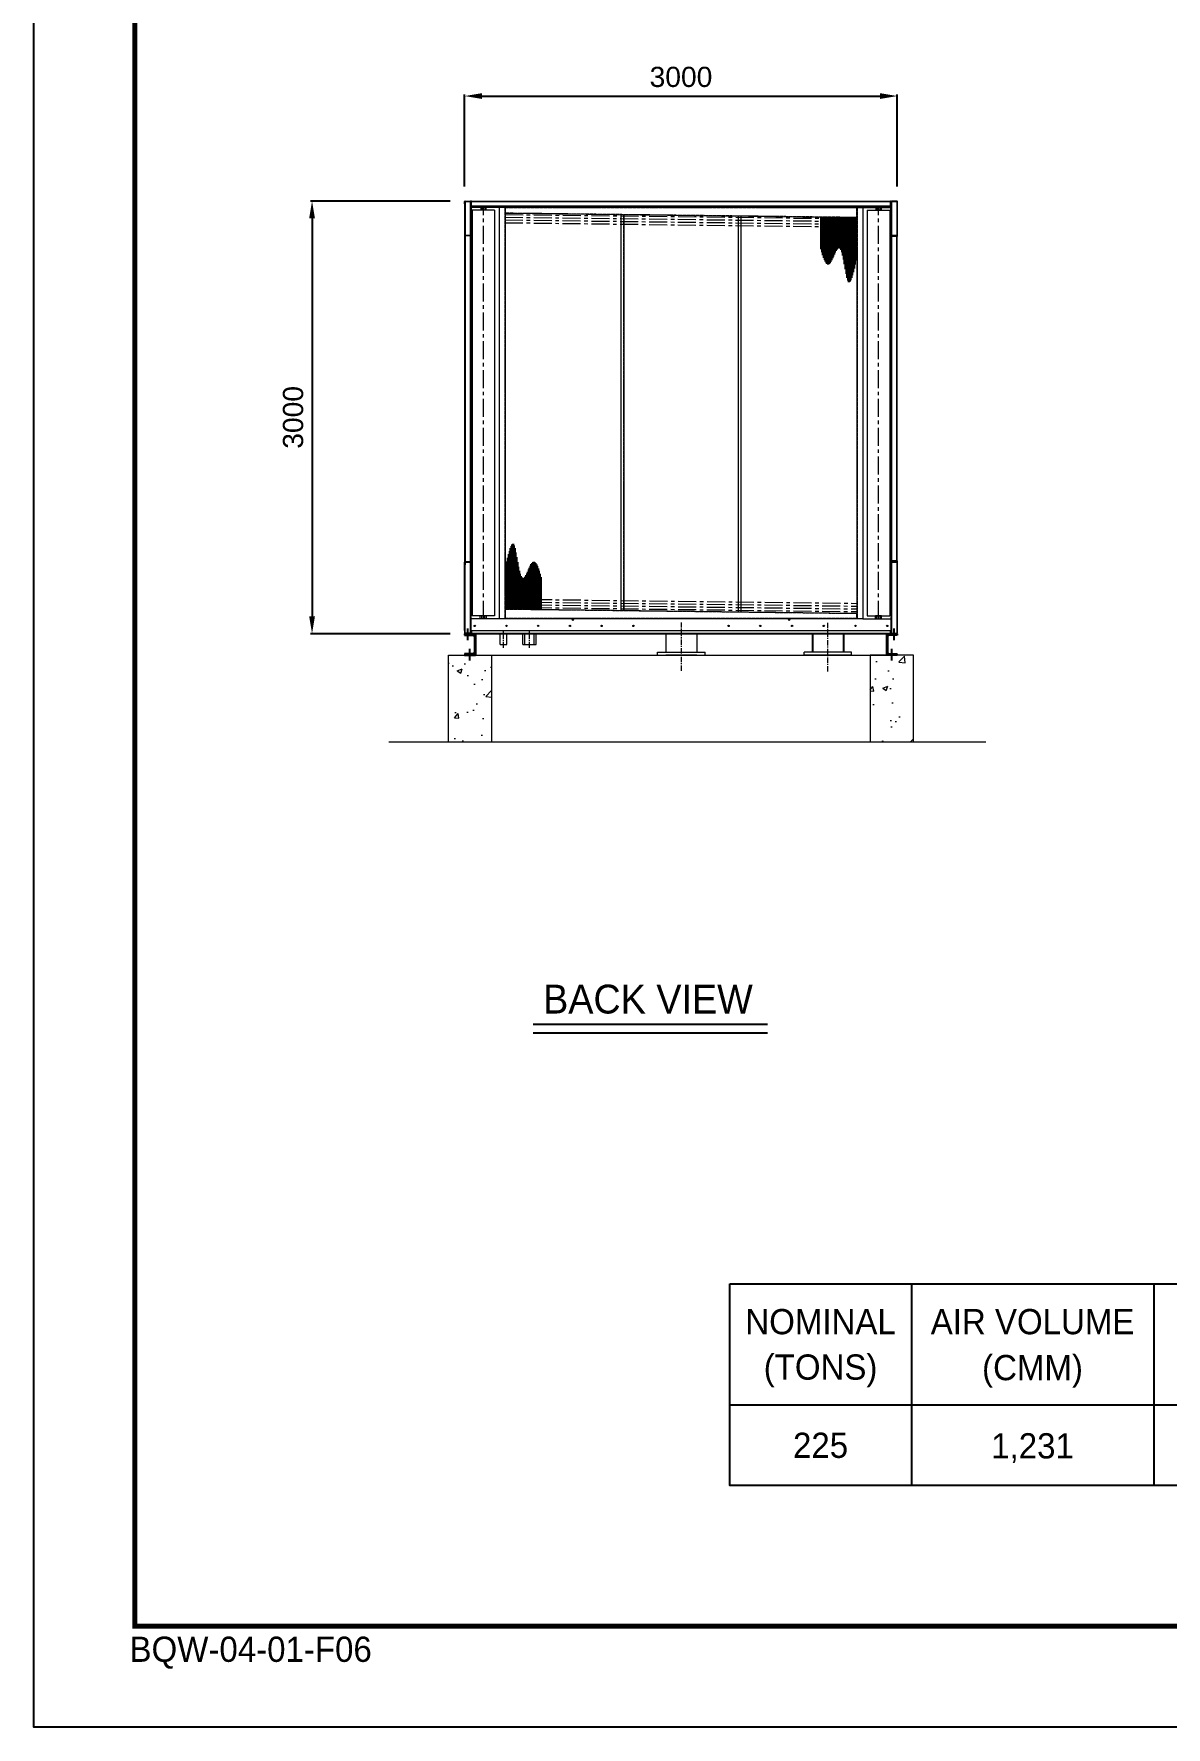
# Model space of a CAD drawing. Header units: millimetres. Extents: x -17070 to 45695, y -291348 to 34705.
# Drawn here: x 16288 to 24139, y 13910 to 25651 of the extents above; entities that cross this region are included whole.
import ezdxf
from ezdxf.enums import TextEntityAlignment as Align

# ---------------------------------------------------------------- set-up
doc = ezdxf.new("R2010")
doc.units = ezdxf.units.MM
for name, pattern in [('CENTER', [2, 1.25, -0.25, 0.25, -0.25]), ('CENTERX2', [4, 2.5, -0.5, 0.5, -0.5]), ('DASHED', [15, 12, -3])]:
    doc.linetypes.add(name, pattern=pattern)
for name, color, linetype in [('center', 1, 'CENTER'), ('냉각탑_box', 1, 'Continuous'), ('냉각탑_form', 1, 'Continuous'), ('냉각탑_text', 3, 'Continuous'), ('냉각탑_기초', 23, 'Continuous')]:
    doc.layers.add(name, color=color, linetype=linetype)
doc.styles.get("Standard").update_dxf_attribs({"font": 'arial.ttf'})
doc.styles.add('돋움', font='Dotum.ttf')
doc.dimstyles.new('1.40', dxfattribs={"dimscale": 20, "dimtxt": 1.5, "dimasz": 1, "dimexe": 0.5, "dimexo": 0.5, "dimgap": 0.5, "dimtad": 1, "dimdec": 0, "dimzin": 0, "dimdsep": 46, "dimtxsty": 'Standard', "dimcen": 0, "dimclrd": 2, "dimclre": 2, "dimclrt": 3, "dimadec": 0, "dimazin": 0, "dimtfac": 1, "dimtdec": 0, "dimtmove": 0, "dimatfit": 0, "dimfxl": 1, "dimtolj": 1, "dimtzin": 0, "dimlwd": -1, "dimlwe": -1, "dimarcsym": 0})

# ---------------------------------------------------------------- blocks, each defined once
blk = doc.blocks.new('*D418')
at = {"color": 2, "transparency": 16777216}
for p, q in [((19275, 24592), (19275, 25230)), ((19395, 25220), (22155, 25220)), ((22275, 24592), (22275, 25230))]:
    blk.add_line(p, q, dxfattribs=at)
for points in [[(19395, 25240), (19395, 25200), (19275, 25220)], [(22155, 25240), (22155, 25200), (22275, 25220)]]:
    blk.add_solid(points, dxfattribs=at)
at = {"layer": 'Defpoints', "color": 0, "transparency": 16777216}
for p in [(22275, 25220), (19275, 24492), (22275, 24492)]:
    blk.add_point(p, dxfattribs=at)
at = {"color": 3, "lineweight": 5, "transparency": 16777216, "insert": (20775, 25352), "char_height": 140, "attachment_point": 5}
blk.add_mtext('\\A1;3000', dxfattribs=at)
blk = doc.blocks.new('*D423')
at = {"color": 2, "transparency": 16777216}
for p, q in [((19175, 24492), (18207, 24492)), ((18217, 24372), (18217, 21612)), ((19175, 21492), (18207, 21492))]:
    blk.add_line(p, q, dxfattribs=at)
for points in [[(18197, 24372), (18237, 24372), (18217, 24492)], [(18197, 21612), (18237, 21612), (18217, 21492)]]:
    blk.add_solid(points, dxfattribs=at)
at = {"layer": 'Defpoints', "color": 0, "transparency": 16777216}
for p in [(19275, 24492), (18217, 21492), (19275, 21492)]:
    blk.add_point(p, dxfattribs=at)
at = {"color": 3, "lineweight": 5, "transparency": 16777216, "insert": (18086, 22992), "char_height": 140, "attachment_point": 5, "rotation": 90}
blk.add_mtext('\\A1;3000', dxfattribs=at)
blk = doc.blocks.new('3')
at = {"color": 7, "lineweight": 20, "ltscale": 0.001944}
for p, q in [((19275, 24492), (19278, 24492)), ((19275, 24470), (19278, 24470)), ((19313, 24489), (19317, 24489)), ((19322, 24450), (19319, 24450)), ((19319, 24450), (19319, 24447)), ((19322, 24447), (19319, 24447)), ((22231, 24450), (22227, 24450)), ((22231, 24447), (22227, 24447)), ((22231, 24450), (22231, 24447)), ((22236, 24489), (22233, 24489)), ((22275, 24492), (22271, 24492)), ((22271, 24470), (22275, 24470)), ((19275, 24274), (19278, 24274)), ((19313, 24256), (19317, 24256)), ((19319, 24234), (19319, 24230)), ((19322, 24230), (19319, 24230)), ((22231, 24230), (22227, 24230)), ((22231, 24234), (22231, 24230)), ((22236, 24256), (22233, 24256)), ((22271, 24274), (22275, 24274)), ((19278, 21970), (19275, 21970)), ((19313, 21989), (19317, 21989)), ((22236, 21989), (22233, 21989)), ((22271, 21970), (22275, 21970)), ((19278, 21514), (19275, 21514)), ((19313, 21496), (19317, 21496)), ((19319, 21514), (19322, 21514)), ((19322, 21492), (19322, 21496)), ((22231, 21514), (22227, 21514)), ((22227, 21492), (22227, 21496)), ((22236, 21496), (22233, 21496)), ((22271, 21514), (22275, 21514))]:
    blk.add_line(p, q, dxfattribs=at)
at = {"color": 7, "lineweight": 20, "ltscale": 0.000888889}
for p, q in [((19275, 24492), (19275, 24491)), ((22275, 24492), (22275, 24491)), ((22272, 24250), (22272, 24249)), ((19318, 22805), (19317, 22805)), ((19318, 22618), (19317, 22618)), ((22272, 21996), (22272, 21994))]:
    blk.add_line(p, q, dxfattribs=at)
at = {"color": 7, "lineweight": 20, "ltscale": 0.000311451}
for p, q in [((19275, 24491), (19275, 24491)), ((19275, 24491), (19275, 24491)), ((22275, 24491), (22274, 24491)), ((22275, 24491), (22274, 24491))]:
    blk.add_line(p, q, dxfattribs=at)
at = {"color": 7, "lineweight": 20, "ltscale": 0.000833333}
for p, q in [((19275, 24491), (19275, 24489)), ((19278, 24470), (19277, 24470)), ((19315, 24489), (19313, 24489)), ((19322, 24447), (19321, 24447)), ((19322, 24447), (19322, 24448)), ((20240, 24447), (20240, 24448)), ((20240, 24447), (20242, 24447)), ((20249, 24450), (20248, 24450)), ((20561, 24450), (20562, 24450)), ((20570, 24447), (20568, 24447)), ((20570, 24447), (20570, 24448)), ((20610, 24447), (20610, 24448)), ((20940, 24447), (20940, 24448)), ((20980, 24447), (20980, 24448)), ((20980, 24447), (20981, 24447)), ((20989, 24450), (20987, 24450)), ((21300, 24450), (21302, 24450)), ((21309, 24447), (21308, 24447)), ((21309, 24447), (21309, 24448)), ((22227, 24447), (22227, 24448)), ((22227, 24447), (22229, 24447)), ((22235, 24489), (22236, 24489)), ((22273, 24470), (22271, 24470)), ((22275, 24491), (22275, 24489)), ((19322, 24234), (19321, 24234)), ((19322, 24234), (19322, 24232)), ((22227, 24234), (22227, 24232)), ((22227, 24234), (22229, 24234)), ((19277, 21970), (19278, 21970)), ((19315, 21989), (19313, 21989)), ((22273, 21970), (22271, 21970)), ((19322, 21496), (19321, 21496)), ((22227, 21496), (22229, 21496))]:
    blk.add_line(p, q, dxfattribs=at)
at = {"color": 7, "lineweight": 20, "ltscale": 1.274e-05}
for p, q in [((19275, 24489), (19275, 24489)), ((22236, 24492), (22236, 24492))]:
    blk.add_line(p, q, dxfattribs=at)
at = {"color": 7, "lineweight": 20, "ltscale": 0.000194642}
blk.add_line((19275, 24489), (19275, 24489), dxfattribs=at)
at = {"color": 7, "lineweight": 20, "ltscale": 0.009167}
for p, q in [((19275, 24472), (19275, 24489)), ((19277, 24472), (19277, 24489)), ((22273, 24489), (22273, 24472)), ((22275, 24489), (22275, 24472)), ((19275, 24272), (19275, 24256)), ((19277, 24272), (19277, 24256)), ((22273, 24272), (22273, 24256)), ((22275, 24272), (22275, 24256)), ((19275, 21972), (19275, 21989)), ((19277, 21972), (19277, 21989)), ((22273, 21989), (22273, 21972)), ((22275, 21989), (22275, 21972)), ((19275, 21512), (19275, 21496)), ((19277, 21512), (19277, 21496)), ((19322, 21512), (19322, 21496)), ((22227, 21512), (22227, 21496)), ((22273, 21512), (22273, 21496)), ((22275, 21512), (22275, 21496))]:
    blk.add_line(p, q, dxfattribs=at)
at = {"color": 7, "lineweight": 20, "ltscale": 0.001111}
for p, q in [((19275, 24472), (19275, 24470)), ((19277, 24472), (19275, 24472)), ((19277, 24470), (19275, 24470)), ((19321, 24489), (19319, 24489)), ((19321, 24456), (19319, 24456)), ((19321, 24447), (19319, 24447)), ((19322, 24450), (19322, 24448)), ((20240, 24448), (20240, 24450)), ((20244, 24447), (20242, 24447)), ((20248, 24450), (20246, 24450)), ((20564, 24450), (20562, 24450)), ((20568, 24447), (20566, 24447)), ((20570, 24448), (20570, 24450)), ((20610, 24448), (20610, 24450)), ((20940, 24448), (20940, 24450)), ((20980, 24448), (20980, 24450)), ((20983, 24447), (20981, 24447)), ((20987, 24450), (20985, 24450)), ((21304, 24450), (21302, 24450)), ((21308, 24447), (21306, 24447)), ((21309, 24450), (21309, 24448)), ((22227, 24448), (22227, 24450)), ((22229, 24489), (22231, 24489)), ((22231, 24456), (22229, 24456)), ((22231, 24447), (22229, 24447)), ((22273, 24472), (22275, 24472)), ((22273, 24470), (22275, 24470)), ((22275, 24472), (22275, 24470)), ((19277, 24272), (19275, 24272)), ((19319, 24234), (19321, 24234)), ((19322, 24232), (19322, 24230)), ((22227, 24230), (22227, 24232)), ((22229, 24234), (22231, 24234)), ((22273, 24272), (22275, 24272)), ((22275, 24274), (22275, 24272)), ((19317, 23362), (19319, 23362)), ((19275, 21972), (19275, 21970)), ((19277, 21972), (19275, 21972)), ((19277, 21970), (19275, 21970)), ((22237, 21992), (22237, 21994)), ((22273, 21972), (22275, 21972)), ((22275, 21970), (22273, 21970)), ((22275, 21972), (22275, 21970)), ((19319, 21639), (19317, 21639)), ((19319, 21637), (19317, 21637)), ((19277, 21512), (19275, 21512)), ((19319, 21496), (19321, 21496)), ((19322, 21514), (19322, 21512)), ((22229, 21496), (22231, 21496)), ((22273, 21512), (22275, 21512))]:
    blk.add_line(p, q, dxfattribs=at)
at = {"color": 7, "lineweight": 20, "ltscale": 0.108889}
for p, q in [((19275, 24470), (19275, 24274)), ((19278, 24470), (19278, 24274)), ((22271, 24470), (22271, 24274)), ((22275, 24470), (22275, 24274))]:
    blk.add_line(p, q, dxfattribs=at)
at = {"color": 7, "lineweight": 20, "ltscale": 0.000580935}
for p, q in [((19277, 24489), (19278, 24489)), ((19314, 24490), (19314, 24489)), ((19315, 24489), (19314, 24489)), ((22235, 24489), (22236, 24489)), ((22236, 24490), (22236, 24489)), ((22273, 24489), (22272, 24489))]:
    blk.add_line(p, q, dxfattribs=at)
at = {"color": 7, "lineweight": 20, "ltscale": 0.019444}
for p, q in [((19278, 24492), (19313, 24492)), ((19313, 24490), (19278, 24490)), ((19313, 24489), (19278, 24489)), ((19278, 24489), (19313, 24489)), ((22271, 24492), (22236, 24492)), ((22236, 24490), (22271, 24490)), ((22236, 24489), (22271, 24489)), ((22271, 24489), (22236, 24489)), ((19278, 24256), (19313, 24256)), ((19278, 24254), (19313, 24254)), ((19278, 24252), (19313, 24252)), ((22236, 24256), (22271, 24256)), ((22236, 24254), (22271, 24254)), ((22271, 24252), (22236, 24252)), ((19278, 21992), (19313, 21992)), ((19313, 21990), (19278, 21990)), ((19313, 21989), (19278, 21989)), ((19278, 21989), (19313, 21989)), ((22271, 21992), (22236, 21992)), ((22271, 21990), (22236, 21990)), ((22271, 21989), (22236, 21989)), ((19278, 21496), (19313, 21496)), ((19278, 21494), (19313, 21494)), ((19278, 21492), (19313, 21492)), ((22236, 21496), (22271, 21496)), ((22271, 21494), (22236, 21494)), ((22271, 21492), (22236, 21492))]:
    blk.add_line(p, q, dxfattribs=at)
at = {"color": 7, "lineweight": 20, "ltscale": 0.010501}
for p, q in [((19278, 24489), (19278, 24470)), ((22272, 24489), (22272, 24470))]:
    blk.add_line(p, q, dxfattribs=at)
at = {"color": 7, "lineweight": 20, "ltscale": 0.010278}
for p, q in [((19278, 24470), (19278, 24489)), ((22271, 24489), (22271, 24470)), ((22271, 24489), (22271, 24470)), ((19278, 24256), (19278, 24274)), ((22271, 24274), (22271, 24256)), ((22271, 24274), (22271, 24256)), ((19278, 21970), (19278, 21989)), ((19319, 21989), (19319, 21970)), ((22271, 21989), (22271, 21970)), ((22271, 21989), (22271, 21970)), ((19278, 21496), (19278, 21514)), ((19319, 21514), (19319, 21496)), ((19321, 21496), (19321, 21514)), ((22227, 21496), (22227, 21514)), ((22229, 21514), (22229, 21496)), ((22231, 21496), (22231, 21514)), ((22271, 21514), (22271, 21496)), ((22271, 21514), (22271, 21496))]:
    blk.add_line(p, q, dxfattribs=at)
at = {"color": 7, "lineweight": 20, "ltscale": 0.000222225}
blk.add_line((19313, 24492), (19314, 24492), dxfattribs=at)
at = {"color": 7, "lineweight": 20, "ltscale": 0.129444}
for p, q in [((19313, 24489), (19313, 24256)), ((19317, 24489), (19317, 24256)), ((22233, 24256), (22233, 24489)), ((22236, 24256), (22236, 24489))]:
    blk.add_line(p, q, dxfattribs=at)
at = {"color": 7, "lineweight": 20, "ltscale": 1.27401e-05}
for p, q in [((19314, 24492), (19314, 24492)), ((22275, 24489), (22275, 24489))]:
    blk.add_line(p, q, dxfattribs=at)
at = {"color": 7, "lineweight": 20, "ltscale": 0.000223078}
for p, q in [((19314, 24489), (19314, 24489)), ((22236, 24489), (22236, 24489))]:
    blk.add_line(p, q, dxfattribs=at)
at = {"color": 7, "lineweight": 20, "ltscale": 0.000222226}
for p, q in [((19317, 24489), (19317, 24489)), ((22227, 24492), (22228, 24492)), ((22231, 24489), (22231, 24489)), ((22275, 24489), (22275, 24489)), ((22275, 24489), (22275, 24489))]:
    blk.add_line(p, q, dxfattribs=at)
at = {"color": 7, "lineweight": 20, "ltscale": 1.29582e-05}
blk.add_line((19317, 24489), (19317, 24489), dxfattribs=at)
at = {"color": 7, "lineweight": 20, "ltscale": 0.00019966}
blk.add_line((19319, 24489), (19319, 24489), dxfattribs=at)
at = {"color": 7, "lineweight": 20, "ltscale": 2.65556e-05}
blk.add_line((19319, 24489), (19319, 24489), dxfattribs=at)
at = {"color": 7, "lineweight": 20, "ltscale": 0.018278}
for p, q in [((19319, 24456), (19319, 24489)), ((19321, 24456), (19321, 24489)), ((22229, 24489), (22229, 24456)), ((22231, 24489), (22231, 24456))]:
    blk.add_line(p, q, dxfattribs=at)
at = {"color": 7, "lineweight": 20, "ltscale": 0.001311}
blk.add_line((19319, 24453), (19319, 24456), dxfattribs=at)
at = {"color": 7, "lineweight": 20, "ltscale": 0.00052914}
for p, q in [((19320, 24453), (19319, 24453)), ((22231, 24453), (22230, 24453))]:
    blk.add_line(p, q, dxfattribs=at)
at = {"color": 7, "lineweight": 20, "ltscale": 0.000589179}
blk.add_line((19319, 24453), (19319, 24452), dxfattribs=at)
at = {"color": 7, "lineweight": 20, "ltscale": 0.000112069}
for p, q in [((19319, 24452), (19319, 24452)), ((22231, 24452), (22231, 24452))]:
    blk.add_line(p, q, dxfattribs=at)
at = {"color": 7, "lineweight": 20, "ltscale": 0.000392287}
for p, q in [((19319, 24450), (19319, 24451)), ((22231, 24450), (22231, 24451))]:
    blk.add_line(p, q, dxfattribs=at)
at = {"color": 7, "lineweight": 20, "ltscale": 0.118333}
for p, q in [((19319, 24234), (19319, 24447)), ((19321, 24234), (19321, 24447)), ((19322, 24234), (19322, 24447)), ((22227, 24447), (22227, 24234)), ((22229, 24447), (22229, 24234)), ((22231, 24447), (22231, 24234))]:
    blk.add_line(p, q, dxfattribs=at)
at = {"color": 7, "lineweight": 20, "ltscale": 0.000216364}
for p, q in [((19320, 24450), (19320, 24451)), ((22229, 24450), (22229, 24451))]:
    blk.add_line(p, q, dxfattribs=at)
at = {"color": 7, "lineweight": 20, "ltscale": 0.000566594}
for p, q in [((19322, 24489), (19321, 24489)), ((19322, 24489), (19322, 24490)), ((22228, 24489), (22228, 24490))]:
    blk.add_line(p, q, dxfattribs=at)
at = {"color": 7, "lineweight": 20, "ltscale": 0.000610718}
blk.add_line((19322, 24489), (19321, 24489), dxfattribs=at)
at = {"color": 7, "lineweight": 20, "ltscale": 1.92597e-05}
blk.add_line((19321, 24489), (19321, 24489), dxfattribs=at)
at = {"color": 7, "lineweight": 20, "ltscale": 0.000610849}
blk.add_line((19321, 24457), (19322, 24457), dxfattribs=at)
at = {"color": 7, "lineweight": 20, "ltscale": 0.000566046}
blk.add_line((19322, 24455), (19321, 24455), dxfattribs=at)
at = {"color": 7, "lineweight": 20, "ltscale": 0.000546891}
for p, q in [((19322, 24452), (19321, 24452)), ((22229, 24452), (22228, 24452))]:
    blk.add_line(p, q, dxfattribs=at)
at = {"color": 7, "lineweight": 20, "ltscale": 0.000221699}
blk.add_line((19322, 24492), (19322, 24492), dxfattribs=at)
at = {"color": 7, "lineweight": 20, "ltscale": 1.29896e-05}
blk.add_line((19322, 24492), (19322, 24492), dxfattribs=at)
at = {"color": 7, "lineweight": 20, "ltscale": 8.94229e-07}
blk.add_line((19322, 24492), (19322, 24492), dxfattribs=at)
at = {"color": 7, "lineweight": 20, "ltscale": 5.53419e-05}
blk.add_line((19322, 24492), (19322, 24492), dxfattribs=at)
at = {"color": 7, "lineweight": 20}
for p, q in [((19322, 24492), (22227, 24492)), ((19322, 24489), (22227, 24489)), ((22227, 24456), (19322, 24456)), ((22227, 24452), (19322, 24452)), ((19322, 24450), (20240, 24450)), ((21309, 24450), (22227, 24450)), ((21309, 24448), (22227, 24448)), ((22227, 24447), (21309, 24447)), ((19275, 24256), (19275, 21989)), ((19278, 24252), (19278, 21992)), ((19314, 24252), (19314, 21992)), ((19317, 24256), (19317, 21989)), ((22233, 21997), (22233, 24247)), ((22236, 21997), (22236, 24247)), ((22272, 21997), (22272, 24247)), ((22275, 21997), (22275, 24247)), ((19319, 23228), (19319, 24139)), ((19319, 22043), (19319, 23168)), ((22227, 21512), (19322, 21512)), ((19322, 21496), (22227, 21496)), ((19322, 21492), (22227, 21492)), ((20670, 21492), (20670, 21364)), ((20886, 21492), (20886, 21364)), ((19522, 21417), (19567, 21417)), ((19679, 21417), (19771, 21417)), ((20613, 21364), (20943, 21364)), ((20613, 21342), (20613, 21364)), ((20613, 21342), (20943, 21342)), ((20886, 21342), (20670, 21342)), ((20943, 21342), (20943, 21364))]:
    blk.add_line(p, q, dxfattribs=at)
at = {"color": 7, "lineweight": 20, "ltscale": 0.002}
for p, q in [((19322, 24489), (19322, 24492)), ((19322, 24456), (19322, 24452)), ((22227, 24489), (22227, 24492)), ((22227, 24456), (22227, 24452))]:
    blk.add_line(p, q, dxfattribs=at)
at = {"color": 7, "lineweight": 20, "ltscale": 0.000831595}
for p, q in [((19322, 24489), (19322, 24490)), ((22227, 24489), (22227, 24490))]:
    blk.add_line(p, q, dxfattribs=at)
at = {"color": 7, "lineweight": 20, "ltscale": 0.00022222}
blk.add_line((19322, 24489), (19322, 24489), dxfattribs=at)
at = {"color": 7, "lineweight": 20, "ltscale": 0.019344}
for p, q in [((19322, 24454), (19322, 24489)), ((22228, 24454), (22228, 24489))]:
    blk.add_line(p, q, dxfattribs=at)
at = {"color": 7, "lineweight": 20, "ltscale": 5.57847e-05}
for p, q in [((19322, 24489), (19322, 24489)), ((22227, 24489), (22227, 24489))]:
    blk.add_line(p, q, dxfattribs=at)
at = {"color": 7, "lineweight": 20, "ltscale": 5.5554e-05}
blk.add_line((19322, 24489), (19322, 24489), dxfattribs=at)
at = {"color": 7, "lineweight": 20, "ltscale": 5.55556e-05}
for p, q in [((19322, 24489), (19322, 24489)), ((22227, 24489), (22227, 24489))]:
    blk.add_line(p, q, dxfattribs=at)
at = {"color": 7, "lineweight": 20, "ltscale": 0.018222}
for p, q in [((19322, 24456), (19322, 24489)), ((22227, 24456), (22227, 24489))]:
    blk.add_line(p, q, dxfattribs=at)
at = {"color": 7, "lineweight": 20, "ltscale": 0.001124}
for p, q in [((19322, 24450), (19322, 24452)), ((22228, 24450), (22228, 24452)), ((22272, 21994), (22272, 21992))]:
    blk.add_line(p, q, dxfattribs=at)
at = {"lineweight": 20}
for p, q in [((19327, 24428), (19327, 21615)), ((19483, 24428), (19327, 24428)), ((19483, 24428), (19483, 21615)), ((22035, 24448), (19515, 24448)), ((19515, 24448), (19515, 21595)), ((19555, 24448), (19555, 21595)), ((21995, 24448), (21995, 21595)), ((22035, 24448), (22035, 21595)), ((22067, 24428), (22067, 21615)), ((22067, 24428), (22223, 24428)), ((22223, 24428), (22223, 21615)), ((19555, 24408), (21995, 24378)), ((19483, 21615), (19327, 21615)), ((19555, 21665), (21995, 21635)), ((22067, 21615), (22223, 21615)), ((22035, 21595), (19515, 21595))]:
    blk.add_line(p, q, dxfattribs=at)
at = {"lineweight": 20, "ltscale": 30}
for p, q in [((19387, 24450), (19387, 24428)), ((19423, 24428), (19387, 24428)), ((19396, 24450), (19396, 24428)), ((19414, 24450), (19414, 24428)), ((19423, 24450), (19423, 24428)), ((22127, 24447), (22127, 24428)), ((22163, 24428), (22127, 24428)), ((22136, 24447), (22136, 24428)), ((22154, 24447), (22154, 24428)), ((22163, 24447), (22163, 24428)), ((20358, 24399), (20358, 21655)), ((20378, 24398), (20378, 21655)), ((21171, 24389), (21171, 21645)), ((21191, 24388), (21191, 21645)), ((19383, 21595), (19383, 21615)), ((19426, 21615), (19383, 21615)), ((19394, 21595), (19394, 21615)), ((19416, 21595), (19416, 21615)), ((19426, 21595), (19426, 21615)), ((22123, 21595), (22123, 21615)), ((22166, 21615), (22123, 21615)), ((22134, 21595), (22134, 21615)), ((22156, 21595), (22156, 21615)), ((22166, 21595), (22166, 21615))]:
    blk.add_line(p, q, dxfattribs=at)
at = {"color": 1, "linetype": 'CENTER', "lineweight": 20, "ltscale": 100}
for p, q in [((19405, 21595), (19405, 24450)), ((22145, 21595), (22145, 24447)), ((19554, 24380), (21994, 24350)), ((19554, 24361), (21994, 24331)), ((19554, 24342), (21994, 24312)), ((19555, 24399), (21995, 24369)), ((19556, 21732), (21996, 21702)), ((19555, 21713), (21995, 21683)), ((19555, 21694), (21995, 21664)), ((19555, 21675), (21995, 21645))]:
    blk.add_line(p, q, dxfattribs=at)
at = {"color": 6, "linetype": 'DASHED', "lineweight": 20}
for p, q in [((19553, 24448), (19553, 21595)), ((21995, 24446), (19555, 24446)), ((19557, 24448), (19557, 24408)), ((21993, 24448), (21993, 24378)), ((21997, 24448), (21997, 21595)), ((19555, 24410), (21995, 24380)), ((20376, 24398), (20376, 21655)), ((21189, 24388), (21189, 21645)), ((19555, 21663), (21995, 21633)), ((19557, 21665), (19557, 21595)), ((21993, 21635), (21993, 21595)), ((21995, 21597), (19555, 21597))]:
    blk.add_line(p, q, dxfattribs=at)
at = {"color": 7, "lineweight": 20, "ltscale": 0.003056}
for p, q in [((20246, 24450), (20240, 24450)), ((20246, 24447), (20240, 24447)), ((20570, 24450), (20564, 24450)), ((20570, 24447), (20564, 24447)), ((20985, 24450), (20980, 24450)), ((20985, 24447), (20980, 24447)), ((21309, 24450), (21304, 24450)), ((21309, 24447), (21304, 24447))]:
    blk.add_line(p, q, dxfattribs=at)
at = {"color": 7, "lineweight": 20, "ltscale": 0.173056}
for p, q in [((20561, 24450), (20249, 24450)), ((21300, 24450), (20989, 24450))]:
    blk.add_line(p, q, dxfattribs=at)
at = {"color": 7, "lineweight": 20, "ltscale": 0.022222}
for p, q in [((20570, 24450), (20610, 24450)), ((20570, 24448), (20610, 24448)), ((20610, 24447), (20570, 24447)), ((20940, 24450), (20980, 24450)), ((20940, 24448), (20980, 24448)), ((20980, 24447), (20940, 24447))]:
    blk.add_line(p, q, dxfattribs=at)
at = {"color": 7, "lineweight": 20, "ltscale": 0.183333}
blk.add_line((20940, 24450), (20610, 24450), dxfattribs=at)
at = {"color": 7, "lineweight": 20, "ltscale": 0.072888}
for p, q in [((20741, 24447), (20610, 24447)), ((20940, 24447), (20809, 24447))]:
    blk.add_line(p, q, dxfattribs=at)
at = {"color": 7, "lineweight": 20, "ltscale": 0.072887}
blk.add_line((20741, 24447), (20610, 24447), dxfattribs=at)
at = {"color": 7, "lineweight": 20, "ltscale": 0.072889}
blk.add_line((20940, 24447), (20809, 24447), dxfattribs=at)
at = {"color": 7, "lineweight": 20, "ltscale": 8.97097e-07}
blk.add_line((22227, 24492), (22227, 24492), dxfattribs=at)
at = {"color": 7, "lineweight": 20, "ltscale": 5.5559e-05}
blk.add_line((22227, 24492), (22227, 24492), dxfattribs=at)
at = {"color": 7, "lineweight": 20, "ltscale": 0.000222222}
for p, q in [((22227, 24489), (22228, 24489)), ((22228, 24452), (22228, 24452))]:
    blk.add_line(p, q, dxfattribs=at)
at = {"color": 7, "lineweight": 20, "ltscale": 5.55571e-05}
blk.add_line((22227, 24489), (22227, 24489), dxfattribs=at)
at = {"color": 7, "lineweight": 20, "ltscale": 1.24544e-05}
blk.add_line((22228, 24492), (22228, 24492), dxfattribs=at)
at = {"color": 7, "lineweight": 20, "ltscale": 0.000611505}
blk.add_line((22229, 24459), (22228, 24459), dxfattribs=at)
at = {"color": 7, "lineweight": 20, "ltscale": 0.000567142}
blk.add_line((22229, 24455), (22228, 24455), dxfattribs=at)
at = {"color": 7, "lineweight": 20, "ltscale": 1.34852e-06}
blk.add_line((22228, 24450), (22228, 24450), dxfattribs=at)
at = {"color": 7, "lineweight": 20, "ltscale": 5.55592e-05}
blk.add_line((22231, 24489), (22231, 24489), dxfattribs=at)
at = {"color": 7, "lineweight": 20, "ltscale": 0.001333}
blk.add_line((22231, 24456), (22231, 24453), dxfattribs=at)
at = {"color": 7, "lineweight": 20, "ltscale": 0.000765407}
blk.add_line((22231, 24454), (22231, 24452), dxfattribs=at)
at = {"color": 7, "lineweight": 20, "ltscale": 0.000194641}
blk.add_line((22233, 24489), (22233, 24489), dxfattribs=at)
at = {"color": 7, "lineweight": 20, "ltscale": 1.29906e-05}
blk.add_line((22233, 24489), (22233, 24489), dxfattribs=at)
at = {"color": 7, "lineweight": 20, "ltscale": 0.000221428}
blk.add_line((22236, 24492), (22236, 24492), dxfattribs=at)
at = {"color": 7, "lineweight": 20, "ltscale": 0.066606}
blk.add_line((22275, 24470), (22275, 24350), dxfattribs=at)
at = {"color": 5, "lineweight": 20, "ltscale": 30}
for p, q in [((21743, 24382), (21743, 24159)), ((21749, 24381), (21749, 24137)), ((21755, 24381), (21755, 24117)), ((21761, 24381), (21761, 24099)), ((21767, 24381), (21767, 24084)), ((21773, 24381), (21773, 24072)), ((21779, 24381), (21779, 24062)), ((21785, 24381), (21785, 24056)), ((21791, 24381), (21791, 24053)), ((21797, 24381), (21797, 24053)), ((21803, 24381), (21803, 24056)), ((21809, 24381), (21809, 24062)), ((21815, 24381), (21815, 24071)), ((21821, 24381), (21821, 24082)), ((21827, 24381), (21827, 24095)), ((21833, 24380), (21833, 24108)), ((21839, 24380), (21839, 24122)), ((21845, 24380), (21845, 24135)), ((21851, 24380), (21851, 24147)), ((21857, 24380), (21857, 24157)), ((21863, 24380), (21863, 24164)), ((21869, 24380), (21869, 24166)), ((21875, 24380), (21875, 24162)), ((21881, 24380), (21881, 24153)), ((21887, 24380), (21887, 24137)), ((21893, 24380), (21893, 24115)), ((21899, 24380), (21899, 24087)), ((21905, 24380), (21905, 24055)), ((21911, 24379), (21911, 24020)), ((21917, 24379), (21917, 23987)), ((21923, 24379), (21923, 23959)), ((21929, 24379), (21929, 23940)), ((21935, 24379), (21935, 23930)), ((21941, 24379), (21941, 23929)), ((21947, 24379), (21947, 23934)), ((21953, 24379), (21953, 23944)), ((21959, 24379), (21959, 23960)), ((21965, 24379), (21965, 23978)), ((21971, 24379), (21971, 24000)), ((21977, 24379), (21977, 24025)), ((21983, 24379), (21983, 24051)), ((21989, 24379), (21989, 24079)), ((19591, 21665), (19591, 22084)), ((19597, 21665), (19597, 22099)), ((19603, 21665), (19603, 22110)), ((19609, 21665), (19609, 22115)), ((19615, 21665), (19615, 22114)), ((19621, 21664), (19621, 22104)), ((19627, 21664), (19627, 22084)), ((19561, 21665), (19561, 21964)), ((19567, 21665), (19567, 21992)), ((19573, 21665), (19573, 22019)), ((19579, 21665), (19579, 22043)), ((19585, 21665), (19585, 22065)), ((19633, 21664), (19633, 22056)), ((19639, 21664), (19639, 22023)), ((19645, 21664), (19645, 21989)), ((19729, 21663), (19729, 21962)), ((19735, 21663), (19735, 21973)), ((19741, 21663), (19741, 21982)), ((19747, 21663), (19747, 21988)), ((19753, 21663), (19753, 21991)), ((19759, 21663), (19759, 21991)), ((19765, 21663), (19765, 21988)), ((19771, 21663), (19771, 21981)), ((19777, 21663), (19777, 21972)), ((19783, 21662), (19783, 21960)), ((19651, 21664), (19651, 21956)), ((19657, 21664), (19657, 21928)), ((19663, 21664), (19663, 21906)), ((19669, 21664), (19669, 21891)), ((19675, 21664), (19675, 21881)), ((19681, 21664), (19681, 21878)), ((19687, 21664), (19687, 21880)), ((19693, 21664), (19693, 21887)), ((19699, 21663), (19699, 21897)), ((19705, 21663), (19705, 21909)), ((19711, 21663), (19711, 21922)), ((19717, 21663), (19717, 21936)), ((19723, 21663), (19723, 21949)), ((19789, 21662), (19789, 21945)), ((19795, 21662), (19795, 21927)), ((19801, 21662), (19801, 21907)), ((19807, 21662), (19807, 21885))]:
    blk.add_line(p, q, dxfattribs=at)
at = {"color": 7, "lineweight": 20, "ltscale": 0.00027784}
for p, q in [((22231, 24331), (22231, 24331)), ((22231, 24302), (22231, 24302)), ((22231, 24301), (22231, 24301))]:
    blk.add_line(p, q, dxfattribs=at)
at = {"color": 7, "lineweight": 20, "ltscale": 0.016557}
blk.add_line((22231, 24331), (22231, 24302), dxfattribs=at)
at = {"color": 7, "lineweight": 20, "ltscale": 0.008075}
blk.add_line((22275, 24350), (22275, 24336), dxfattribs=at)
at = {"color": 7, "lineweight": 20, "ltscale": 0.002748}
blk.add_line((22275, 24336), (22275, 24331), dxfattribs=at)
at = {"color": 7, "lineweight": 20, "ltscale": 0.03146}
blk.add_line((22275, 24331), (22275, 24274), dxfattribs=at)
at = {"color": 7, "lineweight": 20, "ltscale": 0.00111}
for p, q in [((19275, 24274), (19275, 24272)), ((22231, 21497), (22233, 21497))]:
    blk.add_line(p, q, dxfattribs=at)
at = {"color": 7, "lineweight": 20, "ltscale": 0.011081}
for p, q in [((19278, 24274), (19278, 24254)), ((22272, 24274), (22272, 24254))]:
    blk.add_line(p, q, dxfattribs=at)
at = {"color": 7, "lineweight": 20, "ltscale": 0.000803158}
for p, q in [((19314, 24256), (19314, 24254)), ((22236, 24256), (22236, 24254))]:
    blk.add_line(p, q, dxfattribs=at)
at = {"color": 7, "lineweight": 20, "ltscale": 0.005833}
blk.add_line((19319, 24230), (19319, 24220), dxfattribs=at)
at = {"color": 7, "lineweight": 20, "ltscale": 0.000785224}
blk.add_line((19319, 24220), (19319, 24218), dxfattribs=at)
at = {"color": 7, "lineweight": 20, "ltscale": 0.000449532}
blk.add_line((19319, 24217), (19319, 24218), dxfattribs=at)
at = {"color": 7, "lineweight": 20, "ltscale": 0.026789}
blk.add_line((19319, 24217), (19319, 24169), dxfattribs=at)
at = {"color": 7, "lineweight": 20, "ltscale": 0.000215683}
blk.add_line((22231, 24302), (22231, 24301), dxfattribs=at)
at = {"color": 7, "lineweight": 20, "ltscale": 0.004724}
blk.add_line((22233, 24256), (22233, 24247), dxfattribs=at)
at = {"color": 7, "lineweight": 20, "ltscale": 0.001722}
for p, q in [((22236, 24247), (22233, 24247)), ((22275, 24247), (22272, 24247)), ((22236, 21997), (22233, 21997)), ((22275, 21997), (22272, 21997))]:
    blk.add_line(p, q, dxfattribs=at)
at = {"color": 7, "lineweight": 20, "ltscale": 0.001125}
for p, q in [((22236, 24252), (22236, 24250)), ((22272, 24252), (22272, 24250))]:
    blk.add_line(p, q, dxfattribs=at)
at = {"color": 7, "lineweight": 20, "ltscale": 0.019889}
for p, q in [((22236, 24250), (22272, 24250)), ((22236, 24249), (22272, 24249)), ((22272, 24247), (22236, 24247)), ((22272, 21997), (22236, 21997)), ((22272, 21996), (22236, 21996)), ((22272, 21994), (22236, 21994))]:
    blk.add_line(p, q, dxfattribs=at)
at = {"color": 7, "lineweight": 20, "ltscale": 0.000833335}
for p, q in [((22236, 24249), (22236, 24247)), ((22237, 21989), (22237, 21990))]:
    blk.add_line(p, q, dxfattribs=at)
at = {"color": 7, "lineweight": 20, "ltscale": 0.000834189}
blk.add_line((22272, 24249), (22272, 24247), dxfattribs=at)
at = {"color": 7, "lineweight": 20, "ltscale": 0.004778}
blk.add_line((22275, 24256), (22275, 24247), dxfattribs=at)
at = {"color": 7, "lineweight": 20, "ltscale": 0.001941}
blk.add_line((19319, 24166), (19319, 24169), dxfattribs=at)
at = {"color": 7, "lineweight": 20, "ltscale": 0.014722}
for p, q in [((19319, 24139), (19319, 24166)), ((19319, 23228), (19319, 23202)), ((19319, 23168), (19319, 23195)), ((19319, 22024), (19319, 21998))]:
    blk.add_line(p, q, dxfattribs=at)
at = {"color": 7, "lineweight": 20, "ltscale": 0.226933}
blk.add_line((19317, 23393), (19317, 23801), dxfattribs=at)
at = {"color": 7, "lineweight": 20, "ltscale": 0.017006}
blk.add_line((19317, 23362), (19317, 23393), dxfattribs=at)
at = {"color": 7, "lineweight": 20, "ltscale": 6.02194e-06}
for p, q in [((22275, 23313), (22275, 23313)), ((22275, 22360), (22275, 22360))]:
    blk.add_line(p, q, dxfattribs=at)
at = {"color": 7, "lineweight": 20, "ltscale": 8.83133e-06}
blk.add_line((22275, 23313), (22275, 23313), dxfattribs=at)
at = {"color": 7, "lineweight": 20, "ltscale": 0.003881}
blk.add_line((19319, 23195), (19319, 23202), dxfattribs=at)
at = {"color": 7, "lineweight": 20, "ltscale": 0.0205}
for p, q in [((19317, 22768), (19317, 22805)), ((19318, 22768), (19318, 22805)), ((19317, 22655), (19317, 22618)), ((19318, 22655), (19318, 22618))]:
    blk.add_line(p, q, dxfattribs=at)
at = {"color": 7, "lineweight": 20, "ltscale": 2.2081e-05}
blk.add_line((19317, 22532), (19317, 22532), dxfattribs=at)
at = {"color": 7, "lineweight": 20, "ltscale": 2.02333e-05}
blk.add_line((19317, 22532), (19317, 22532), dxfattribs=at)
at = {"color": 7, "lineweight": 20, "ltscale": 5.84012e-06}
blk.add_line((19317, 22532), (19317, 22532), dxfattribs=at)
at = {"color": 7, "lineweight": 20, "ltscale": 2.77691e-05}
blk.add_line((22275, 22360), (22275, 22360), dxfattribs=at)
at = {"color": 7, "lineweight": 20, "ltscale": 0.253333}
for p, q in [((19275, 21514), (19275, 21970)), ((19278, 21514), (19278, 21970)), ((19319, 21970), (19319, 21514)), ((22271, 21970), (22271, 21514)), ((22275, 21970), (22275, 21514))]:
    blk.add_line(p, q, dxfattribs=at)
at = {"color": 7, "lineweight": 20, "ltscale": 0.011082}
for p, q in [((19278, 21990), (19278, 21970)), ((22272, 21990), (22272, 21970))]:
    blk.add_line(p, q, dxfattribs=at)
at = {"color": 7, "lineweight": 20, "ltscale": 0.273889}
for p, q in [((19313, 21989), (19313, 21496)), ((19317, 21989), (19317, 21496)), ((22233, 21496), (22233, 21989)), ((22236, 21496), (22236, 21989))]:
    blk.add_line(p, q, dxfattribs=at)
at = {"color": 7, "lineweight": 20, "ltscale": 0.000804013}
blk.add_line((19314, 21990), (19314, 21989), dxfattribs=at)
at = {"color": 7, "lineweight": 20, "ltscale": 0.010555}
blk.add_line((19319, 22043), (19319, 22024), dxfattribs=at)
at = {"color": 7, "lineweight": 20, "ltscale": 0.004973}
blk.add_line((19319, 21998), (19319, 21989), dxfattribs=at)
at = {"color": 7, "lineweight": 20, "ltscale": 0.004725}
blk.add_line((22233, 21989), (22233, 21997), dxfattribs=at)
at = {"color": 7, "lineweight": 20, "ltscale": 0.000833332}
blk.add_line((22237, 21996), (22237, 21997), dxfattribs=at)
at = {"color": 7, "lineweight": 20, "ltscale": 0.019167}
blk.add_line((22237, 21989), (22271, 21989), dxfattribs=at)
at = {"color": 7, "lineweight": 20, "ltscale": 0.00083418}
blk.add_line((22272, 21997), (22272, 21996), dxfattribs=at)
at = {"color": 7, "lineweight": 20, "ltscale": 0.004777}
blk.add_line((22275, 21997), (22275, 21989), dxfattribs=at)
at = {"color": 7, "lineweight": 20, "ltscale": 0.004417}
for p, q in [((22275, 21970), (22275, 21962)), ((22275, 21522), (22275, 21514))]:
    blk.add_line(p, q, dxfattribs=at)
at = {"color": 7, "lineweight": 20, "ltscale": 0.052833}
for p, q in [((22275, 21962), (22275, 21867)), ((22275, 21847), (22275, 21752)), ((22275, 21732), (22275, 21637)), ((22275, 21617), (22275, 21522))]:
    blk.add_line(p, q, dxfattribs=at)
at = {"color": 7, "lineweight": 20, "ltscale": 0.005528}
for p, q in [((22275, 21867), (22275, 21857)), ((22275, 21857), (22275, 21847)), ((22275, 21752), (22275, 21742)), ((22275, 21742), (22275, 21732)), ((22275, 21637), (22275, 21627)), ((22275, 21627), (22275, 21617))]:
    blk.add_line(p, q, dxfattribs=at)
at = {"color": 7, "lineweight": 20, "ltscale": 0.001112}
for p, q in [((19317, 21642), (19319, 21642)), ((19317, 21637), (19319, 21637)), ((19317, 21497), (19319, 21497))]:
    blk.add_line(p, q, dxfattribs=at)
at = {"color": 7, "lineweight": 25, "ltscale": 0.008333}
for p, q in [((19275, 21492), (19275, 21482)), ((22275, 21492), (22275, 21482))]:
    blk.add_line(p, q, dxfattribs=at)
at = {"color": 7, "lineweight": 25, "ltscale": 0.125}
for p, q in [((19350, 21492), (19275, 21492)), ((22200, 21492), (22275, 21492)), ((19275, 21342), (19350, 21342)), ((22275, 21342), (22200, 21342))]:
    blk.add_line(p, q, dxfattribs=at)
at = {"color": 7, "lineweight": 20, "ltscale": 0.000666671}
blk.add_line((19277, 21512), (19278, 21512), dxfattribs=at)
at = {"color": 7, "lineweight": 20, "ltscale": 0.0085}
for p, q in [((19278, 21497), (19278, 21512)), ((22272, 21512), (22272, 21497))]:
    blk.add_line(p, q, dxfattribs=at)
at = {"color": 7, "lineweight": 20, "ltscale": 0.019594}
for p, q in [((19315, 21495), (19279, 21495)), ((22235, 21495), (22270, 21495))]:
    blk.add_line(p, q, dxfattribs=at)
for p, q in [((19285, 21482), (19285, 21492)), ((19307, 21482), (19307, 21492)), ((22243, 21482), (22243, 21492)), ((22265, 21482), (22265, 21492)), ((19301, 21342), (19301, 21352)), ((19323, 21342), (19323, 21352)), ((22226, 21342), (22226, 21352)), ((22248, 21342), (22248, 21352))]:
    blk.add_line(p, q)
at = {"color": 1, "linetype": 'CENTERX2', "ltscale": 50}
for p, q in [((19296, 21447), (19296, 21527)), ((22254, 21447), (22254, 21527)), ((19312, 21307), (19312, 21387)), ((22237, 21307), (22237, 21387))]:
    blk.add_line(p, q, dxfattribs=at)
at = {"color": 7, "lineweight": 20, "ltscale": 0.004971}
blk.add_line((19322, 21492), (19313, 21492), dxfattribs=at)
at = {"color": 7, "lineweight": 20, "ltscale": 0.003063}
for p, q in [((19322, 21495), (19317, 21495)), ((22227, 21495), (22233, 21495))]:
    blk.add_line(p, q, dxfattribs=at)
at = {"color": 0, "lineweight": 20}
for p, q in [((19515, 21595), (19319, 21595)), ((22035, 21595), (22233, 21595)), ((22271, 21492), (22275, 21492))]:
    blk.add_line(p, q, dxfattribs=at)
at = {"ltscale": 25}
for p, q in [((19350, 21492), (19350, 21342)), ((22200, 21492), (22200, 21342))]:
    blk.add_line(p, q, dxfattribs=at)
at = {"lineweight": 5}
for p, q in [((19522, 21417), (19522, 21492)), ((19567, 21417), (19567, 21492)), ((19679, 21417), (19679, 21492)), ((19692, 21417), (19692, 21492)), ((19757, 21417), (19757, 21492)), ((19771, 21417), (19771, 21492)), ((19350, 21342), (22200, 21342))]:
    blk.add_line(p, q, dxfattribs=at)
at = {"color": 0, "ltscale": 30}
for p, q in [((21686, 21492), (21686, 21364)), ((21902, 21492), (21902, 21364))]:
    blk.add_line(p, q, dxfattribs=at)
at = {"color": 7, "lineweight": 20, "ltscale": 0.005}
blk.add_line((22236, 21492), (22227, 21492), dxfattribs=at)
at = {"color": 7, "lineweight": 20, "ltscale": 0.000665871}
blk.add_line((22273, 21512), (22272, 21512), dxfattribs=at)
at = {"color": 7, "lineweight": 25, "ltscale": 0.05125}
for p, q in [((19275, 21482), (19333, 21482)), ((22275, 21482), (22216, 21482)), ((19333, 21352), (19275, 21352)), ((22216, 21352), (22275, 21352))]:
    blk.add_line(p, q, dxfattribs=at)
at = {"color": 7, "lineweight": 25, "ltscale": 0.091667}
for p, q in [((19343, 21472), (19343, 21362)), ((22206, 21472), (22206, 21362))]:
    blk.add_line(p, q, dxfattribs=at)
at = {"color": 7, "lineweight": 15, "ltscale": 0.0625}
for p, q in [((19275, 21352), (19275, 21342)), ((22275, 21352), (22275, 21342))]:
    blk.add_line(p, q, dxfattribs=at)
at = {"color": 7, "lineweight": 15}
for p, q in [((21628, 21342), (21628, 21364)), ((21958, 21364), (21628, 21364)), ((21958, 21342), (21628, 21342)), ((21958, 21342), (21958, 21364))]:
    blk.add_line(p, q, dxfattribs=at)
at = {"color": 7, "lineweight": 20}
for centre, radius in [((19345, 21546), 4.5), ((19345, 21546), 3), ((19565, 21546), 4.5), ((19565, 21546), 3), ((19785, 21546), 4.5), ((19785, 21546), 3), ((20005, 21546), 4.5), ((20005, 21546), 3), ((20025, 21589), 4.5), ((20025, 21589), 3), ((20225, 21546), 4.5), ((20225, 21546), 3), ((20445, 21546), 4.5), ((20445, 21546), 3), ((21105, 21546), 4.5), ((21105, 21546), 3), ((21325, 21546), 4.5), ((21325, 21546), 3), ((21525, 21589), 4.5), ((21525, 21589), 3), ((21545, 21546), 4.5), ((21545, 21546), 3), ((21765, 21546), 4.5), ((21765, 21546), 3), ((21985, 21546), 4.5), ((21985, 21546), 3), ((22205, 21546), 4.5), ((22205, 21546), 3)]:
    blk.add_circle(centre, radius, dxfattribs=at)
for centre, radius, start, end in [((19278, 24489), 3.5, 90, 180), ((19278, 24489), 1.5, 90, 180), ((19313, 24489), 3.5, 0, 90), ((19313, 24489), 1.5, 0, 90), ((19314, 24489), 3.1, 0, 90), ((19322, 24489), 3.1, 90, 180), ((19322, 24489), 3.5, 90, 180), ((19322, 24489), 3.6, 90, 180), ((19322, 24456), 3.5, 180, 270), ((19322, 24456), 3.6, 181.592, 268.4082), ((19322, 24453), 3.1, 180, 270), ((19322, 24453), 1.5, 204.5213, 270), ((19322, 24489), 1.6, 90, 180), ((19322, 24456), 1.6, 180, 266.4167), ((19322, 24455), 3.1, 246.3554, 270), ((19322, 24447), 3.5, 90, 90.3808), ((20284, 24489), 3.5, 89.1189, 90), ((20284, 24447), 3.5, 89.6094, 90), ((20293, 24489), 3.5, 90, 90.8811), ((20293, 24447), 3.5, 90, 90.3906), ((21256, 24489), 3.5, 89.1189, 90), ((21256, 24447), 3.5, 89.6094, 90), ((21265, 24489), 3.5, 90, 90.8811), ((21265, 24447), 3.5, 90, 90.3906), ((22227, 24489), 3.5, 0, 90), ((22227, 24489), 3.6, 0, 90), ((22227, 24489), 1.6, 0, 90), ((22227, 24456), 3.5, 270, 0), ((22227, 24456), 1.6, 273.5833, 0), ((22227, 24456), 3.6, 271.5918, 358.408), ((22227, 24447), 3.5, 89.6193, 90), ((22228, 24489), 3.1, 0, 90), ((22228, 24453), 1.5, 270, 335.4787), ((22228, 24453), 3.1, 270, 0), ((22228, 24455), 3.1, 270, 293.6317), ((22228, 24455), 3.1, 359.2933, 0), ((22236, 24489), 3.1, 90, 180), ((22236, 24489), 3.5, 90, 180), ((22236, 24489), 1.5, 90, 180), ((22271, 24489), 3.5, 0, 90), ((22271, 24489), 1.5, 0, 90), ((19278, 24256), 3.5, 180, 270), ((19278, 24256), 1.5, 180, 270), ((19313, 24256), 3.5, 270, 0), ((19313, 24256), 1.5, 270, 0), ((22236, 24256), 3.5, 180, 270), ((22236, 24247), 3.1, 90, 180), ((22236, 24247), 1.5, 90, 180), ((22236, 24256), 1.5, 180, 270), ((22271, 24256), 1.5, 270, 0), ((22271, 24256), 3.5, 270, 0), ((22272, 24247), 3.1, 360, 90), ((22272, 24247), 1.5, 360, 90), ((19314, 23321), 3.1, 359.3698, 0), ((19320, 22768), 3.1, 180, 249.2164), ((19320, 22768), 1.5, 180, 222.8336), ((19320, 22655), 3.1, 110.7836, 180), ((19320, 22655), 1.5, 137.1665, 180), ((19314, 22351), 3.1, 0, 0.6302), ((22272, 22351), 3.1, 360, 0.1902), ((19278, 21989), 3.5, 90, 180), ((19278, 21989), 1.5, 90, 180), ((19313, 21989), 3.5, 0, 90), ((19313, 21989), 1.5, 0, 90), ((22236, 21997), 3.1, 180, 270), ((22236, 21989), 3.5, 90, 180), ((22236, 21997), 1.5, 180, 270), ((22236, 21989), 1.5, 90, 180), ((22271, 21989), 3.5, 0, 90), ((22271, 21989), 1.5, 0, 90), ((22272, 21997), 3.1, 270, 0), ((22272, 21997), 1.5, 270, 0), ((19314, 21647), 3.1, 359.137, 0), ((22270, 21637), 4.7, 0, 0.1594), ((19278, 21496), 3.5, 180, 270), ((19278, 21496), 1.5, 180, 270), ((19279, 21497), 1.5, 180, 216.8695), ((19279, 21497), 1.5, 233.13, 270), ((19313, 21496), 3.5, 270, 0), ((19313, 21496), 1.5, 270, 0), ((22236, 21496), 3.5, 180, 270), ((22236, 21496), 1.5, 180, 270), ((22270, 21497), 1.5, 270, 306.87), ((22270, 21497), 1.5, 323.0389, 0), ((22271, 21496), 3.5, 270, 0), ((22271, 21496), 1.5, 270, 0), ((22270, 21497), 4.7, 359.2659, 0)]:
    blk.add_arc(centre, radius, start, end, dxfattribs=at)
at = {"color": 7, "lineweight": 25}
for centre, start, end in [((19333, 21472), 0, 90), ((22216, 21472), 90, 180), ((19333, 21362), 270, 0), ((22216, 21362), 180, 270)]:
    blk.add_arc(centre, 10, start, end, dxfattribs=at)
at = {"color": 7, "lineweight": 20}
for centre, major_axis, ratio, start_param, end_param in [((19322, 24451), (3.1, 0), 1, 2.744764, 3.141593), ((19322, 24451), (-1.5, 0), 0.995898, 5.106202, 5.307103), ((19322, 24451), (1.5, 0), 1, 2.098485, 2.216367), ((22228, 24451), (1.5, 0), 0.995898, 0.976083, 1.176983), ((22228, 24451), (-1.5, 0), 1, 4.066818, 4.1847), ((22228, 24451), (-3.1, 0), 1, 3.141593, 3.538421), ((22228, 24451), (3.1, 0), 0.995898, 6.283185, 6.286865), ((22228, 24441), (3.1, 0), 0.945441, 6.283185, 6.29095), ((22228, 24360), (3.1, 0), 0.787572, 6.283185, 6.289043), ((19320, 23801), (3.5, 0), 0.838671, 2.013707, 3.141593), ((19320, 23393), (3.5, 0), 0.838671, 2.014575, 3.141593)]:
    blk.add_ellipse(centre, major_axis=major_axis, ratio=ratio, start_param=start_param, end_param=end_param, dxfattribs=at)
at = {"layer": 'center', "lineweight": 20, "ltscale": 30}
for p, q in [((19545, 21395), (19545, 21508)), ((19725, 21395), (19725, 21508))]:
    blk.add_line(p, q, dxfattribs=at)

msp = doc.modelspace()

# ---------------------------------------------------------------- hatches: boundary and pattern name
at = {"layer": '냉각탑_기초', "lineweight": 20, "ltscale": 30}
h = msp.add_hatch(dxfattribs=at)
h.set_pattern_fill('AR-CONC', color=256, scale=50, style=0)
h.set_pattern_definition([(50, (4533.7, 4800.85), (358.63, -31.376), [37.5, -412.5]), (355, (4533.7, 4800.85), (-69.3757, 376.096), [30, -330]), (100.4514, (4563.58, 4798.24), (289.2547, 344.72), [31.87, -350.571]), (46.1842, (4533.7, 4900.85), (533.6205, -82.7595), [56.25, -618.75]), (96.6356, (4578.16, 4893.95), (467.331, 487.059), [47.805, -525.856]), (351.1842, (4533.7, 4900.85), (467.331, 487.059), [45, -495]), (21, (4583.7, 4875.85), (298.4535, -201.3094), [37.5, -412.5]), (326, (4583.7, 4875.85), (121.6577, 362.575), [30, -330]), (71.4514, (4608.56, 4859.07), (420.1113, 161.265), [31.87, -350.571]), (37.5, (4533.69, 4800.85), (6.0799, 166.4469), [0, -326, 0, -335, 0, -331.25]), (7.5, (4533.7, 4800.85), (131.5348, 197.2059), [0, -191, 0, -318.5, 0, -126.25]), (327.5, (4422.19, 4800.85), (266.9112, -11.2774), [0, -125, 0, -390, 0, -517.5]), (317.5, (4372.2, 4800.85), (291.593, 50.0525), [0, -162.5, 0, -259, 0, -367.5])])
h.paths.add_polyline_path([(19462.2, 21342.2), (19162.2, 21342.2), (19162.2, 20742.2), (19462.2, 20742.2)])
h = msp.add_hatch(dxfattribs=at)
h.set_pattern_fill('AR-CONC', color=256, scale=50, style=0)
h.set_pattern_definition([(50, (5328.7, 4800.85), (358.63, -31.376), [37.5, -412.5]), (355, (5328.7, 4800.85), (-69.3757, 376.096), [30, -330]), (100.4514, (5358.58, 4798.24), (289.2547, 344.72), [31.87, -350.571]), (46.1842, (5328.7, 4900.85), (533.6205, -82.7595), [56.25, -618.75]), (96.6356, (5373.16, 4893.95), (467.331, 487.059), [47.805, -525.856]), (351.1842, (5328.7, 4900.85), (467.331, 487.059), [45, -495]), (21, (5378.7, 4875.85), (298.4535, -201.3094), [37.5, -412.5]), (326, (5378.7, 4875.85), (121.6577, 362.575), [30, -330]), (71.4514, (5403.56, 4859.07), (420.1113, 161.265), [31.87, -350.571]), (37.5, (5328.69, 4800.85), (6.0799, 166.4469), [0, -326, 0, -335, 0, -331.25]), (7.5, (5328.7, 4800.85), (131.5348, 197.2059), [0, -191, 0, -318.5, 0, -126.25]), (327.5, (5217.19, 4800.85), (266.9112, -11.2774), [0, -125, 0, -390, 0, -517.5]), (317.5, (5167.2, 4800.85), (291.593, 50.0525), [0, -162.5, 0, -259, 0, -367.5])])
h.paths.add_polyline_path([(22087.2, 21342.2), (22387.2, 21342.2), (22387.2, 20742.2), (22087.2, 20742.2)])

# ---------------------------------------------------------------- linework, layer by layer
at = {"layer": 'center', "lineweight": 20, "ltscale": 30}
for p, q in [((20778, 21234.7), (20778, 21569.5)), ((21793.2, 21230.3), (21793.2, 21574.5))]:
    msp.add_line(p, q, dxfattribs=at)
at = {"layer": 'Defpoints'}
msp.add_lwpolyline([(16288.1, 34704.6), (45695.3, 34704.6), (45695.3, 13909.5), (16288.1, 13909.5)], close=True, dxfattribs=at)
at = {"layer": '냉각탑_box'}
for p, q in [((19751, 18783.2), (21374.3, 18783.2)), ((19751, 18725.1), (21374.3, 18725.1)), ((22372.8, 16984), (22372.8, 15584)), ((24052.8, 16984), (24052.8, 15584)), ((21112.8, 16144), (36162.8, 16144))]:
    msp.add_line(p, q, dxfattribs=at)
msp.add_lwpolyline([(21112.8, 16984), (36162.8, 16984), (36162.8, 15584), (21112.8, 15584)], close=True, dxfattribs=at)
at = {"layer": '냉각탑_form', "const_width": 35}
msp.add_lwpolyline([(16988.3, 34004.5), (16988.3, 14609.7), (44995.1, 14609.7), (44995.1, 34004.5)], close=True, dxfattribs=at)
at = {"layer": '냉각탑_기초', "lineweight": 20, "ltscale": 30}
msp.add_line((18750.1, 20742.2), (22888.6, 20742.2), dxfattribs=at)
for points in [[(19162.2, 20742.2), (19162.2, 21342.2), (19462.2, 21342.2), (19462.2, 20742.2)], [(22387.2, 20742.2), (22387.2, 21342.2), (22087.2, 21342.2), (22087.2, 20742.2)]]:
    msp.add_lwpolyline(points, dxfattribs=at)

# ---------------------------------------------------------------- block references
msp.add_blockref('3', (0, 0))

# ---------------------------------------------------------------- texts
at = {"layer": '냉각탑_form', "style": '돋움'}
msp.add_text('BQW-04-01-F06', height=175.043, dxfattribs=at).set_placement((16951.4, 14362.1))
at = {"layer": '냉각탑_text', "style": '돋움'}
for s, height, p in [('BACK VIEW', 199.97, (20545.9, 18958.1)), ('NOMINAL', 175, (21742.8, 16721.5)), ('AIR VOLUME', 175, (23212.8, 16721.5)), ('(TONS)', 175, (21742.8, 16406.5)), ('(CMM)', 175, (23212.4, 16402.8)), ('225', 175, (21742.8, 15864)), ('1,231', 175, (23212.4, 15860.3))]:
    msp.add_text(s, height=height, dxfattribs=at).set_placement(p, align=Align.MIDDLE_CENTER)

# ---------------------------------------------------------------- dimensions: what is measured, and where the dimension line sits
at = {"lineweight": 5}
dim = msp.add_linear_dim(base=(22274.7, 25220), p1=(19274.7, 24492.2), p2=(22274.7, 24492.2), dimstyle='1.40', override={"dimtxt": 7, "dimasz": 6, "dimexo": 5, "dimgap": 3}, dxfattribs=at)
dim.commit()
dim.dimension.update_dxf_attribs({"geometry": '*D418', "text_midpoint": (20774.7, 25351.5)})
dim = msp.add_linear_dim(base=(18217.4, 21492.2), p1=(19274.7, 24492.2), p2=(19274.7, 21492.2), angle=90, dimstyle='1.40', override={"dimtxt": 7, "dimasz": 6, "dimexo": 5, "dimgap": 3}, dxfattribs=at)
dim.commit()
dim.dimension.update_dxf_attribs({"geometry": '*D423', "text_midpoint": (18085.9, 22992.2)})

doc.saveas('drawing.dxf')
